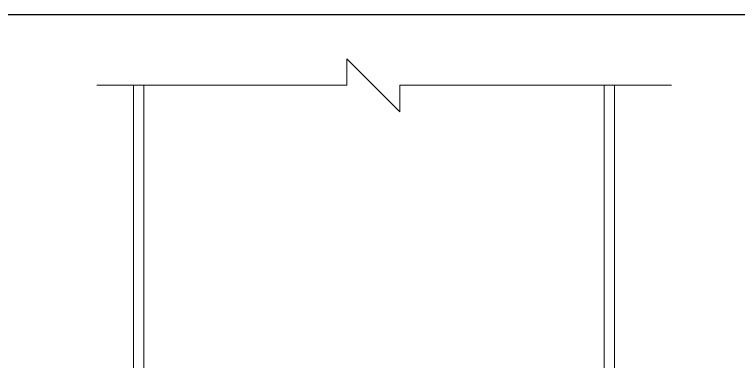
# Model space of a CAD drawing. Header units: millimetres. Extents: x -804366 to 4527364891, y -628569 to 3808979188.
# Drawn here: x -12062.2 to -11732, y 35641.2 to 35799.5 of the extents above; entities that cross this region are included whole.
import ezdxf

# ---------------------------------------------------------------- set-up
doc = ezdxf.new("R2010")
doc.units = ezdxf.units.MM
doc.header["$MEASUREMENT"] = 0
doc.linetypes.add('CONTIN', pattern=[0, 0, 0])
doc.layers.get('0').update_dxf_attribs({"linetype": 'CONTIN'})
doc.layers.add('H.TEXT', color=1, linetype='CONTINUOUS', lineweight=13)
doc.layers.add('MAIN', color=7, linetype='CONTINUOUS', lineweight=13)

msp = doc.modelspace()

# ---------------------------------------------------------------- linework, layer by layer
at = {"color": 2, "linetype": 'ByBlock'}
msp.add_line((-12361.85, 35799.48), (-11321.85, 35799.48), dxfattribs=at)
at = {"linetype": 'Continuous'}
msp.add_lwpolyline([(-15331.49, 35799.48), (-11321.85, 35799.48), (-11321.85, 33206.02), (-15331.49, 33206.02)], close=True, dxfattribs=at)
at = {"layer": 'H.TEXT', "color": 9, "lineweight": 9}
for p, q in [((-11886.5, 35755.13), (-11910.59, 35779.22)), ((-11910.59, 35779.22), (-11910.59, 35767.17)), ((-11910.59, 35767.17), (-12024.7, 35767.17)), ((-11762.62, 35767.17), (-11886.5, 35767.17)), ((-11886.5, 35767.17), (-11886.5, 35755.13))]:
    msp.add_line(p, q, dxfattribs=at)
at = {"layer": 'MAIN', "lineweight": 9}
for p, q in [((-12007.98, 35507.85), (-12007.98, 35767.17)), ((-11788.51, 35507.85), (-11788.51, 35767.17))]:
    msp.add_line(p, q, dxfattribs=at)
at = {"layer": 'MAIN', "color": 4, "lineweight": 9}
for p, q in [((-12003.16, 35767.17), (-12003.16, 35507.85)), ((-11793.33, 35767.17), (-11793.33, 35507.85))]:
    msp.add_line(p, q, dxfattribs=at)

doc.saveas('drawing.dxf')
